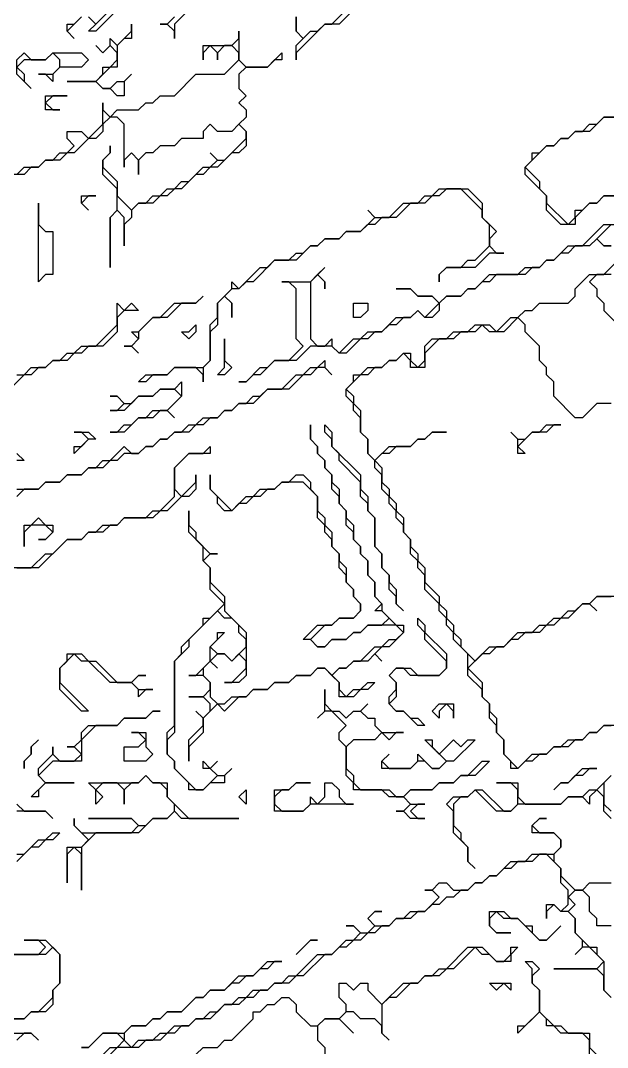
# Model space of a CAD drawing. Header units: metres. Extents: x 0 to 96.9, y 0 to 54.3.
# Drawn here: x 45.55 to 53.75, y 19.9 to 34.25 of the extents above; entities that cross this region are included whole.
import ezdxf

# ---------------------------------------------------------------- set-up
doc = ezdxf.new("R2010")
doc.units = ezdxf.units.M

msp = doc.modelspace()

# ---------------------------------------------------------------- linework, layer by layer
for points in [[(46.4, 34.3), (46.2, 34.1), (46.3, 34), (46.2, 34.1), (46.2, 34.2), (46.3, 34.2), (46.4, 34.3)], [(46.9, 34.4), (46.6, 34.1), (46.5, 34.1), (46.6, 34.2), (46.5, 34.3)], [(46.5, 34.3), (46.6, 34.2), (46.8, 34.4)], [(47.9, 34.4), (47.7, 34.2), (47.7, 34), (47.7, 34.1), (47.6, 34.2), (47.5, 34.2), (47.6, 34.2), (47.7, 34.3)], [(49.4, 34.3), (49.4, 34.1), (49.5, 34), (49.6, 34.1), (49.7, 34.1), (49.8, 34.2), (49.9, 34.2), (50.1, 34.4)], [(50.2, 34.4), (50, 34.2), (49.8, 34.2), (49.4, 33.8), (49.4, 33.7), (49.4, 33.9), (49.5, 34), (49.4, 34.1), (49.4, 34.3)], [(45.5, 32.1), (45.6, 32.2), (45.8, 32.2), (45.9, 32.3), (46, 32.3), (46.1, 32.4), (46.2, 32.4), (46.3, 32.5), (46.2, 32.6), (46.2, 32.7), (46.4, 32.7), (46.5, 32.6), (46.7, 32.8), (46.7, 33.1), (46.7, 33), (46.8, 32.9), (46.9, 33), (47.2, 33), (47.3, 33.1), (47.4, 33.1), (47.5, 33.2), (47.7, 33.2), (48, 33.5), (48.4, 33.5), (48.6, 33.7), (48.6, 33.8), (48.5, 33.9), (48.4, 33.9), (48.3, 33.8), (48.3, 33.7), (48.3, 33.8), (48.2, 33.9), (48.1, 33.8), (48.1, 33.7), (48.1, 33.9), (48.5, 33.9), (48.6, 34), (48.6, 34.1), (48.6, 33.7), (48.7, 33.6), (49, 33.6), (49.2, 33.8), (49.2, 33.7), (49.1, 33.7), (49, 33.6), (48.7, 33.6), (48.6, 33.5), (48.6, 33.3), (48.7, 33.2), (48.6, 33.1), (48.7, 33), (48.7, 32.9), (48.6, 32.8), (48.7, 32.7), (48.7, 32.5), (48.6, 32.4), (48.5, 32.4), (48.3, 32.2), (48.2, 32.2), (48.1, 32.1), (48, 32.1), (47.8, 31.9), (47.7, 31.9), (47.6, 31.8), (47.5, 31.8), (47.4, 31.7), (47.2, 31.7), (47.1, 31.6), (47.1, 31.5), (47, 31.4), (47, 31.1), (47, 31.5), (46.9, 31.6), (46.8, 31.5), (46.8, 30.8), (46.8, 31.5), (46.9, 31.6), (46.9, 31.9), (46.7, 32.1), (46.7, 32.3), (46.8, 32.4), (46.8, 32.5), (46.8, 32.4), (46.7, 32.3), (46.7, 32.2), (46.9, 32), (46.9, 31.8), (47.1, 31.6), (47.2, 31.7), (47.3, 31.7), (47.4, 31.8), (47.5, 31.8), (47.6, 31.9), (47.7, 31.9), (47.8, 32), (47.9, 32), (48.1, 32.2), (48.2, 32.2), (48.3, 32.3), (48.2, 32.4), (48.3, 32.3), (48.4, 32.3), (48.7, 32.6), (48.7, 32.7), (48.6, 32.8), (48.5, 32.7), (48.3, 32.7), (48.2, 32.8), (48.1, 32.7), (48.1, 32.6), (47.8, 32.6), (47.7, 32.5), (47.5, 32.5), (47.4, 32.4), (47.3, 32.4), (47.2, 32.3), (47.2, 32.1), (47.2, 32.3), (47.1, 32.4), (47, 32.3), (47, 32.2), (47, 32.8), (46.9, 32.9), (46.8, 32.9), (46.7, 32.8), (46.7, 32.7), (46.6, 32.6), (46.5, 32.6), (46.3, 32.4), (46.2, 32.4), (46.1, 32.3), (45.9, 32.3), (45.8, 32.2), (45.7, 32.2), (45.6, 32.1), (45.4, 32.1)], [(54, 32.9), (53.7, 32.9), (53.5, 32.7), (53.3, 32.7), (53.2, 32.6), (53.1, 32.6), (53, 32.5), (52.9, 32.5), (52.6, 32.2), (52.8, 32), (52.8, 31.9), (52.9, 31.8), (52.9, 31.7), (53.2, 31.4), (53.3, 31.5), (53.3, 31.6), (53.4, 31.6), (53.5, 31.7), (53.6, 31.7), (53.7, 31.8), (53.9, 31.8)], [(53.9, 31.8), (53.7, 31.8), (53.6, 31.7), (53.5, 31.7), (53.3, 31.5), (53.3, 31.4), (53.1, 31.4), (52.9, 31.6), (52.9, 31.8), (52.6, 32.1), (52.6, 32.2), (52.7, 32.3), (52.7, 32.4), (52.8, 32.4), (52.9, 32.5), (53, 32.5), (53.1, 32.6), (53.2, 32.6), (53.3, 32.7), (53.4, 32.7), (53.5, 32.8), (53.6, 32.8), (53.7, 32.9), (53.9, 32.9)], [(53.8, 31.4), (53.6, 31.2), (53.7, 31.1), (53.8, 31.1), (53.7, 31.1), (53.6, 31.2), (53.5, 31.1), (53.3, 31.1), (53.2, 31), (53.1, 31), (53, 30.9), (52.9, 30.9), (52.8, 30.8), (52.7, 30.8), (52.6, 30.7), (52.2, 30.7), (52.1, 30.6), (52, 30.6), (51.9, 30.5), (51.8, 30.5), (51.7, 30.4), (51.5, 30.4), (51.4, 30.3), (51.4, 30.2), (51.3, 30.1), (51.2, 30.1), (51.1, 30.2), (51, 30.1), (50.9, 30.1), (50.8, 30), (50.7, 30), (50.6, 29.9), (50.5, 29.9), (50.4, 29.8), (50.3, 29.8), (50.1, 29.6), (50, 29.6), (49.9, 29.7), (49.6, 29.7), (49.4, 29.5), (49.1, 29.5), (48.9, 29.3), (48.8, 29.3), (48.7, 29.2), (48.6, 29.2), (48.7, 29.2), (48.9, 29.4), (49, 29.4), (49.1, 29.5), (49.3, 29.5), (49.5, 29.7), (49.4, 29.8), (49.4, 30.5), (49.3, 30.6), (49.2, 30.6), (49.6, 30.6), (49.8, 30.8), (49.7, 30.7), (49.8, 30.6), (49.8, 30.5), (49.8, 30.6), (49.7, 30.7), (49.6, 30.6), (49.6, 29.8), (49.7, 29.7), (49.8, 29.7), (49.9, 29.8), (49.9, 29.7), (50, 29.6), (50.2, 29.8), (50.3, 29.8), (50.4, 29.9), (50.6, 29.9), (50.8, 30.1), (51, 30.1), (51.1, 30.2), (51.2, 30.1), (51.4, 30.3), (51.3, 30.4), (51.1, 30.4), (51, 30.5), (50.8, 30.5), (51, 30.5), (51.1, 30.4), (51.3, 30.4), (51.4, 30.3), (51.5, 30.4), (51.7, 30.4), (51.8, 30.5), (51.9, 30.5), (52.1, 30.7), (52.5, 30.7), (52.6, 30.8), (52.8, 30.8), (52.9, 30.9), (53, 30.9), (53.2, 31.1), (53.4, 31.1), (53.7, 31.4), (53.9, 31.4)], [(53.9, 24.4), (53.7, 24.4), (53.6, 24.3), (53.5, 24.3), (53.4, 24.2), (53.3, 24.2), (53.2, 24.1), (53, 24.1), (52.9, 24), (52.8, 24), (52.7, 23.9), (52.6, 23.9), (52.5, 23.8), (52.4, 23.8), (52.4, 23.9), (52.3, 24), (52.3, 24.2), (52.2, 24.3), (52.2, 24.4), (52.1, 24.5), (52.1, 24.7), (52, 24.8), (52, 24.9), (51.8, 25.1), (51.8, 25.4), (51.6, 25.6), (51.6, 25.7), (51.5, 25.8), (51.5, 25.9), (51.4, 26), (51.4, 26.1), (51.2, 26.3), (51.2, 26.5), (51.1, 26.6), (51.1, 26.7), (51, 26.8), (51, 27), (50.9, 27.1), (50.9, 27.2), (50.8, 27.3), (50.8, 27.4), (50.7, 27.5), (50.7, 27.6), (50.6, 27.7), (50.6, 27.9), (50.5, 28), (50.5, 28.1), (50.4, 28.2), (50.4, 28.4), (50.3, 28.5), (50.3, 28.7), (50.2, 28.8), (50.2, 28.9), (50.1, 29), (50.1, 29.1), (50.2, 29.2), (50.2, 29.3), (50.3, 29.3), (50.4, 29.4), (50.6, 29.4), (50.7, 29.5), (50.8, 29.5), (50.9, 29.6), (51, 29.6), (51, 29.5), (51.1, 29.4), (51.2, 29.5), (51.2, 29.7), (51.3, 29.8), (51.5, 29.8), (51.6, 29.9), (51.8, 29.9), (51.9, 30), (52.1, 30), (52.2, 29.9), (52.4, 30.1), (52.5, 30.1), (52.6, 30.2), (52.7, 30.2), (52.8, 30.3), (53.2, 30.3), (53.3, 30.4), (53.3, 30.5), (53.5, 30.7), (53.7, 30.7), (53.9, 30.9)], [(53.8, 30.7), (53.6, 30.7), (53.5, 30.6), (53.6, 30.5), (53.6, 30.4), (53.7, 30.3), (53.7, 30.2), (53.9, 30)], [(45.5, 29.3), (45.6, 29.3), (45.7, 29.4), (45.9, 29.4), (46, 29.5), (46.1, 29.5), (46.2, 29.6), (46.3, 29.6), (46.4, 29.7), (46.6, 29.7), (46.9, 30), (46.9, 30.3), (47, 30.2), (47.1, 30.3), (47.2, 30.2), (47, 30.2), (46.9, 30.1), (46.9, 29.9), (46.7, 29.7), (46.5, 29.7), (46.4, 29.6), (46.3, 29.6), (46.2, 29.5), (46, 29.5), (45.9, 29.4), (45.8, 29.4), (45.7, 29.3), (45.6, 29.3), (45.4, 29.1)], [(53.8, 28.9), (53.6, 28.9), (53.4, 28.7), (53.3, 28.7), (53, 29), (53, 29.2), (52.9, 29.3), (52.9, 29.4), (52.8, 29.5), (52.8, 29.7), (52.6, 29.9), (52.6, 30), (52.5, 30.1), (52.3, 29.9), (52.1, 29.9), (52, 30), (51.9, 29.9), (51.7, 29.9), (51.6, 29.8), (51.4, 29.8), (51.2, 29.6), (51.2, 29.4), (51, 29.4), (51, 29.5), (50.9, 29.6), (50.8, 29.5), (50.7, 29.5), (50.6, 29.4), (50.5, 29.4), (50.4, 29.3), (50.3, 29.3), (50.1, 29.1), (50.2, 29), (50.2, 28.9), (50.3, 28.8), (50.3, 28.5), (50.4, 28.4), (50.4, 28.2), (50.5, 28.1), (50.7, 28.3), (51, 28.3), (51.1, 28.4), (51.2, 28.4), (51.3, 28.5), (51.5, 28.5), (51.3, 28.5), (51.2, 28.4), (51.1, 28.4), (51, 28.3), (50.8, 28.3), (50.7, 28.2), (50.6, 28.2), (50.5, 28.1), (50.6, 28), (50.6, 27.8), (50.7, 27.7), (50.7, 27.6), (50.8, 27.5), (50.8, 27.4), (50.9, 27.3), (50.9, 27.1), (51, 27), (51, 26.9), (51.1, 26.8), (51.1, 26.7), (51.2, 26.6), (51.2, 26.4), (51.4, 26.2), (51.4, 26.1), (51.5, 26), (51.5, 25.9), (51.6, 25.8), (51.6, 25.7), (51.7, 25.6), (51.7, 25.5), (51.9, 25.3), (52.1, 25.5), (52.3, 25.5), (52.5, 25.7), (52.7, 25.7), (52.8, 25.8), (52.9, 25.8), (53, 25.9), (53.1, 25.9), (53.2, 26), (53.3, 26), (53.4, 26.1), (53.5, 26.1), (53.6, 26.2), (53.8, 26.2)], [(45.5, 27.7), (45.8, 27.7), (45.9, 27.8), (46.1, 27.8), (46.2, 27.9), (46.4, 27.9), (46.5, 28), (46.6, 28), (46.7, 28.1), (46.8, 28.1), (47, 28.3), (47.1, 28.2), (47.2, 28.2), (47.3, 28.3), (47.4, 28.3), (47.5, 28.4), (47.6, 28.4), (47.7, 28.5), (47.8, 28.5), (47.9, 28.6), (48, 28.6), (48.1, 28.7), (48.3, 28.7), (48.4, 28.8), (48.5, 28.8), (48.6, 28.9), (48.7, 28.9), (48.8, 29), (48.9, 29), (49, 29.1), (49.2, 29.1), (49.4, 29.3), (49.5, 29.3), (49.6, 29.4), (49.7, 29.4), (49.8, 29.5), (49.8, 29.4), (49.9, 29.3), (49.8, 29.4), (49.7, 29.4), (49.6, 29.3), (49.5, 29.3), (49.3, 29.1), (49, 29.1), (48.8, 28.9), (48.6, 28.9), (48.5, 28.8), (48.4, 28.8), (48.3, 28.7), (48.2, 28.7), (48.1, 28.6), (48, 28.6), (47.9, 28.5), (47.7, 28.5), (47.6, 28.4), (47.5, 28.4), (47.4, 28.3), (47.3, 28.3), (47.2, 28.2), (47, 28.2), (46.9, 28.1), (46.8, 28.1), (46.7, 28), (46.5, 28), (46.4, 27.9), (46.2, 27.9), (46.1, 27.8), (45.9, 27.8), (45.8, 27.7), (45.6, 27.7), (45.5, 27.6)], [(45.5, 26.6), (45.7, 26.6), (45.9, 26.8), (46, 26.8), (46.2, 27), (46.4, 27), (46.5, 27.1), (46.6, 27.1), (46.7, 27.2), (46.9, 27.2), (47, 27.3), (47.3, 27.3), (47.4, 27.4), (47.5, 27.4), (47.7, 27.6), (47.7, 28), (47.9, 28.2), (48.1, 28.2), (48.2, 28.3), (48.2, 28.2), (47.9, 28.2), (47.7, 28), (47.7, 27.7), (47.8, 27.6), (48, 27.8), (48, 27.9), (48, 27.7), (47.9, 27.6), (47.8, 27.6), (47.6, 27.4), (47.5, 27.4), (47.4, 27.3), (47, 27.3), (46.9, 27.2), (46.8, 27.2), (46.7, 27.1), (46.5, 27.1), (46.4, 27), (46.2, 27), (45.8, 26.6), (45.2, 26.6)], [(45.5, 28.2), (45.6, 28.1), (45.5, 28.1)], [(53.9, 26.2), (53.6, 26.2), (53.5, 26.1), (53.6, 26), (53.5, 26.1), (53.4, 26.1), (53.2, 25.9), (53.1, 25.9), (53, 25.8), (52.9, 25.8), (52.8, 25.7), (52.6, 25.7), (52.5, 25.6), (52.4, 25.6), (52.3, 25.5), (52.2, 25.5), (52.1, 25.4), (52, 25.4), (51.8, 25.2), (52, 25), (52, 24.8), (52.1, 24.7), (52.1, 24.6), (52.2, 24.5), (52.2, 24.3), (52.3, 24.2), (52.3, 24), (52.5, 23.8), (52.7, 24), (52.9, 24), (53, 24.1), (53.1, 24.1), (53.2, 24.2), (53.4, 24.2), (53.5, 24.3), (53.6, 24.3), (53.7, 24.4), (53.8, 24.4)], [(53.8, 23.1), (53.7, 23.2), (53.7, 23.4), (53.6, 23.5), (53.5, 23.4), (53.5, 23.3), (53.4, 23.4), (53.2, 23.4), (53.1, 23.3), (52.5, 23.3), (52.4, 23.2), (52.2, 23.2), (51.9, 23.5), (51.8, 23.4), (51.7, 23.4), (51.6, 23.3), (51.6, 23), (51.7, 22.9), (51.7, 22.8), (51.8, 22.7), (51.8, 22.5), (51.9, 22.4), (51.8, 22.5), (51.8, 22.7), (51.6, 22.9), (51.6, 23.2), (51.5, 23.3), (51.6, 23.4), (51.8, 23.4), (51.9, 23.5), (52, 23.5), (52.3, 23.2), (52.4, 23.2), (52.5, 23.3), (52.5, 23.5), (52.4, 23.6), (52.2, 23.6), (52.5, 23.6), (52.5, 23.4), (52.6, 23.3), (53.1, 23.3), (53.2, 23.4), (53.4, 23.4), (53.5, 23.5), (53.6, 23.5), (53.8, 23.7)], [(53.8, 23.7), (53.7, 23.6), (53.7, 23.3), (53.8, 23.2)], [(45.5, 23.3), (45.6, 23.2), (45.9, 23.2), (46, 23.1), (45.9, 23.2), (45.5, 23.2)], [(46.6, 19.7), (46.8, 19.9), (46.9, 19.9), (47, 20), (46.9, 20.1), (46.7, 20.1), (46.5, 19.9), (46.4, 19.9), (46.5, 19.9), (46.7, 20.1), (47, 20.1), (47.1, 20.2), (47.3, 20.2), (47.4, 20.3), (47.5, 20.3), (47.6, 20.4), (47.8, 20.4), (48, 20.6), (48.1, 20.6), (48.2, 20.7), (48.4, 20.7), (48.6, 20.9), (48.8, 20.9), (49, 21.1), (49.2, 21.1), (49.1, 21.1), (49, 21), (48.9, 21), (48.8, 20.9), (48.7, 20.9), (48.6, 20.8), (48.5, 20.8), (48.4, 20.7), (48.2, 20.7), (48.1, 20.6), (48, 20.6), (47.8, 20.4), (47.6, 20.4), (47.5, 20.3), (47.4, 20.3), (47.3, 20.2), (47.1, 20.2), (47, 20.1), (47, 20), (47.1, 19.9), (47.2, 20), (47.4, 20), (47.5, 20.1), (47.6, 20.1), (47.7, 20.2), (47.9, 20.2), (48, 20.3), (48.1, 20.3), (48.2, 20.4), (48.3, 20.4), (48.4, 20.5), (48.5, 20.5), (48.6, 20.6), (48.7, 20.6), (48.8, 20.7), (49, 20.7), (49.1, 20.8), (49.2, 20.8), (49.3, 20.9), (49.4, 20.9), (49.7, 21.2), (49.9, 21.2), (50.1, 21.4), (50.2, 21.4), (50.3, 21.5), (50.2, 21.6), (50.1, 21.6), (50.2, 21.6), (50.3, 21.5), (50.4, 21.5), (50.5, 21.6), (50.4, 21.7), (50.5, 21.8), (50.6, 21.8), (50.5, 21.8), (50.4, 21.7), (50.5, 21.6), (50.7, 21.6), (50.8, 21.7), (50.9, 21.7), (51, 21.8), (51.2, 21.8), (51.4, 22), (51.3, 22.1), (51.2, 22.1), (51.3, 22.1), (51.4, 22.2), (51.5, 22.2), (51.6, 22.1), (51.8, 22.1), (51.9, 22.2), (52, 22.2), (52.1, 22.3), (52.2, 22.3), (52.4, 22.5), (52.6, 22.5), (52.7, 22.6), (53, 22.6), (53.1, 22.7), (53.1, 22.8), (53, 22.9), (52.7, 22.9), (52.7, 23), (52.8, 23.1), (52.9, 23.1), (52.8, 23.1), (52.7, 23), (52.8, 22.9), (53, 22.9), (53.1, 22.8), (53.1, 22.7), (53, 22.6), (53, 22.5), (53.1, 22.4), (53.1, 22.3), (53.3, 22.1), (53.4, 22.1), (53.5, 22.2), (53.8, 22.2)], [(45.5, 22.6), (45.6, 22.6), (45.8, 22.8), (45.9, 22.8), (46, 22.9), (46.1, 22.9), (46, 22.8), (45.9, 22.8), (45.8, 22.7), (45.7, 22.7), (45.5, 22.5)], [(53.8, 20.6), (53.7, 20.7), (53.7, 20.9), (53.6, 21), (53, 21), (53.6, 21), (53.7, 21.1), (53.5, 21.3), (53.4, 21.3), (53.3, 21.2), (53.4, 21.3), (53.4, 21.4), (53.3, 21.5), (53.3, 21.7), (53.2, 21.8), (53.1, 21.8), (53, 21.9), (52.9, 21.8), (52.9, 21.7), (52.9, 21.9), (53, 21.9), (53.1, 21.8), (53.2, 21.9), (53.2, 22.1), (53.1, 22.2), (53.1, 22.4), (52.9, 22.6), (52.8, 22.6), (52.7, 22.5), (52.5, 22.5), (52.4, 22.4), (52.3, 22.4), (52.2, 22.3), (52.1, 22.3), (52, 22.2), (51.9, 22.2), (51.8, 22.1), (51.7, 22.1), (51.6, 22), (51.5, 22), (51.4, 21.9), (51.3, 21.9), (51.2, 21.8), (51.1, 21.8), (51, 21.7), (50.8, 21.7), (50.7, 21.6), (50.6, 21.6), (50.5, 21.5), (50.4, 21.5), (50.3, 21.4), (50.2, 21.4), (50.1, 21.3), (50, 21.3), (49.9, 21.2), (49.8, 21.2), (49.5, 20.9), (49.4, 20.9), (49.3, 20.8), (49.1, 20.8), (49, 20.7), (48.9, 20.7), (48.8, 20.6), (48.7, 20.6), (48.6, 20.5), (48.4, 20.5), (48.2, 20.3), (48, 20.3), (47.9, 20.2), (47.8, 20.2), (47.7, 20.1), (47.6, 20.1), (47.5, 20), (47.3, 20), (47.2, 19.9), (46.9, 19.9), (46.8, 19.8)], [(53.8, 21.6), (53.6, 21.6), (53.6, 21.7), (53.5, 21.8), (53.5, 22), (53.4, 22.1), (53.3, 22.1), (53.2, 22), (53.3, 21.9), (53.2, 21.8), (53.3, 21.7), (53.3, 21.5), (53.5, 21.3), (53.6, 21.3), (53.6, 21.2), (53.7, 21.1), (53.7, 20.7), (53.8, 20.6)], [(44.4, 21.2), (45.8, 21.2), (45.9, 21.3), (45.8, 21.4), (45.6, 21.4), (45.9, 21.4), (46.1, 21.2), (46.1, 20.8), (46, 20.7), (46, 20.5), (45.9, 20.4), (45.7, 20.4), (45.6, 20.3), (44.4, 20.3)], [(44.6, 20.3), (45.6, 20.3), (45.7, 20.4), (45.8, 20.4), (46, 20.6), (46, 20.7), (46.1, 20.8), (46.1, 21.2), (46, 21.3), (45.9, 21.2), (44.4, 21.2)], [(48, 19.8), (48.1, 19.9), (48.3, 19.9), (48.4, 20), (48.5, 20), (48.8, 20.3), (48.8, 20.4), (48.9, 20.4), (49, 20.5), (49.1, 20.5), (49.2, 20.6), (49.3, 20.6), (49.4, 20.5), (49.4, 20.4), (49.6, 20.2), (49.7, 20.2), (49.8, 20.3), (50, 20.3), (50.1, 20.4), (50.1, 20.5), (50, 20.6), (50, 20.8), (50.1, 20.8), (50.2, 20.7), (50.3, 20.8), (50.4, 20.8), (50.4, 20.7), (50.6, 20.5), (50.9, 20.8), (51.1, 20.8), (51.2, 20.9), (51.3, 20.9), (51.4, 21), (51.5, 21), (51.8, 21.3), (52, 21.3), (52.2, 21.1), (52.3, 21.1), (52.4, 21.2), (52.4, 21.3), (52.5, 21.3), (52.4, 21.2), (52.4, 21.1), (52.2, 21.1), (52.1, 21.2), (52, 21.2), (51.9, 21.3), (51.6, 21), (51.5, 21), (51.4, 20.9), (51.2, 20.9), (51.1, 20.8), (51, 20.8), (50.8, 20.6), (50.7, 20.6), (50.6, 20.5), (50.6, 20.1), (50.7, 20), (50.6, 20.1), (50.6, 20.2), (50.5, 20.3), (50.3, 20.3), (50.2, 20.4), (50.1, 20.4), (50, 20.3), (50.2, 20.1), (50, 20.3), (49.8, 20.3), (49.7, 20.2), (49.7, 20), (49.8, 19.9), (49.8, 19.7)], [(53.5, 19.8), (53.5, 20), (53.4, 20.1), (53.1, 20.1), (53, 20.2), (52.9, 20.2), (52.9, 20.3), (52.8, 20.4), (52.5, 20.1), (52.5, 20.2), (52.6, 20.2), (52.8, 20.4), (52.8, 20.7), (52.7, 20.8), (52.7, 21), (52.6, 21.1), (52.7, 21.1), (52.8, 21), (52.7, 20.9), (52.7, 20.8), (52.8, 20.7), (52.8, 20.4), (53, 20.2), (53.1, 20.2), (53.2, 20.1), (53.5, 20.1), (53.5, 19.9), (53.7, 19.7)], [(44.4, 20.1), (45.7, 20.1), (45.8, 20), (45.7, 20.1), (45.6, 20.1), (45.5, 20)]]:
    msp.add_lwpolyline(points)
for points in [[(46.9, 33.2), (46.8, 33.3), (46.7, 33.3), (46.6, 33.4), (46.2, 33.4), (46.6, 33.4), (46.7, 33.5), (46.7, 33.6), (46.8, 33.6), (46.9, 33.7), (46.9, 33.8), (46.8, 33.9), (46.7, 33.8), (46.6, 33.9), (46.7, 33.8), (46.8, 33.9), (46.8, 34), (46.9, 33.9), (47.1, 34.1), (47.1, 34.2), (47.1, 34), (47, 34), (46.9, 33.9), (46.9, 33.6), (46.8, 33.6), (46.6, 33.4), (46.7, 33.3), (46.8, 33.3), (46.9, 33.4), (47, 33.4), (47.1, 33.5), (47, 33.4), (47, 33.2)], [(45.7, 33.3), (45.5, 33.5), (45.5, 33.7), (45.6, 33.8), (45.7, 33.7), (45.9, 33.7), (46, 33.8), (46.4, 33.8), (46.5, 33.7), (46.4, 33.6), (46.1, 33.6), (46, 33.5), (46, 33.4), (45.9, 33.5), (45.8, 33.5), (46, 33.5), (46.1, 33.6), (46.1, 33.7), (46, 33.8), (45.9, 33.7), (45.6, 33.7), (45.5, 33.6), (45.6, 33.5), (45.6, 33.4)], [(45.9, 33), (45.9, 33.2), (46.2, 33.2), (46, 33.2), (45.9, 33.1), (46, 33), (46.1, 33)], [(47.2, 29.2), (47.3, 29.3), (47.6, 29.3), (47.7, 29.4), (48.1, 29.4), (48.2, 29.5), (48.2, 30), (48.3, 30.1), (48.3, 30.3), (48.5, 30.5), (48.5, 30.6), (48.6, 30.5), (48.9, 30.8), (49, 30.8), (49.1, 30.9), (49.3, 30.9), (49.4, 31), (49.5, 31), (49.6, 31.1), (49.7, 31.1), (49.8, 31.2), (50, 31.2), (50.1, 31.3), (50.3, 31.3), (50.5, 31.5), (50.4, 31.6), (50.5, 31.5), (50.7, 31.5), (50.9, 31.7), (51.1, 31.7), (51.2, 31.8), (51.3, 31.8), (51.4, 31.9), (51.8, 31.9), (52, 31.7), (52, 31.5), (52.2, 31.3), (52.1, 31.2), (52.1, 31.1), (52.2, 31), (52.3, 31), (52.1, 31), (51.9, 30.8), (51.5, 30.8), (51.4, 30.7), (51.4, 30.6), (51.4, 30.7), (51.5, 30.8), (51.7, 30.8), (51.8, 30.9), (51.9, 30.9), (52.1, 31.1), (52.1, 31.4), (52, 31.5), (52, 31.6), (51.7, 31.9), (51.5, 31.9), (51.4, 31.8), (51.3, 31.8), (51.2, 31.7), (51, 31.7), (50.8, 31.5), (50.6, 31.5), (50.5, 31.4), (50.4, 31.4), (50.3, 31.3), (50.1, 31.3), (50, 31.2), (49.8, 31.2), (49.7, 31.1), (49.6, 31.1), (49.4, 30.9), (49.1, 30.9), (48.8, 30.6), (48.7, 30.6), (48.6, 30.5), (48.5, 30.5), (48.4, 30.4), (48.5, 30.3), (48.5, 30.1), (48.5, 30.3), (48.4, 30.4), (48.3, 30.3), (48.3, 30), (48.2, 29.9), (48.2, 29.5), (48.1, 29.4), (48.1, 29.2), (48.1, 29.3), (48, 29.4), (47.7, 29.4), (47.6, 29.3), (47.4, 29.3), (47.3, 29.2)], [(46.5, 31.6), (46.4, 31.7), (46.4, 31.8), (46.6, 31.8), (46.5, 31.8), (46.4, 31.7)], [(45.8, 30.6), (45.8, 31.7), (45.8, 31.4), (45.9, 31.3), (46, 31.3), (46, 30.7), (45.9, 30.7)], [(47.2, 29.6), (47.1, 29.7), (47, 29.7), (47.1, 29.7), (47.2, 29.8), (47.1, 29.9), (47.2, 29.9), (47.4, 30.1), (47.5, 30.1), (47.7, 30.3), (48, 30.3), (48.1, 30.4), (48, 30.3), (47.8, 30.3), (47.6, 30.1), (47.4, 30.1), (47.2, 29.9), (47.2, 29.8), (47.1, 29.7)], [(50.2, 30.1), (50.2, 30.3), (50.4, 30.3), (50.4, 30.2), (50.3, 30.1)], [(47.9, 29.8), (47.8, 29.9), (47.9, 29.9), (48, 30), (48, 29.9)], [(48.3, 29.3), (48.4, 29.4), (48.4, 29.8), (48.4, 29.5), (48.5, 29.4), (48.4, 29.3)], [(46.8, 28.5), (46.9, 28.5), (47, 28.6), (47.1, 28.6), (47.2, 28.7), (47.3, 28.7), (47.4, 28.8), (47.6, 28.8), (47.8, 29), (47.7, 29.1), (47.5, 29.1), (47.4, 29), (47.2, 29), (47, 28.8), (46.8, 28.8), (46.9, 28.8), (47, 28.9), (46.9, 29), (46.8, 29), (46.9, 29), (47, 28.9), (47.1, 28.9), (47.2, 29), (47.4, 29), (47.5, 29.1), (47.7, 29.1), (47.8, 29.2), (47.8, 29), (47.6, 28.8), (47.7, 28.7), (47.6, 28.8), (47.5, 28.8), (47.4, 28.7), (47.2, 28.7), (47, 28.5)], [(47.9, 23.5), (47.9, 23.6), (47.7, 23.8), (47.7, 23.9), (47.6, 24), (47.6, 24.3), (47.7, 24.4), (47.7, 25.3), (47.8, 25.4), (47.8, 25.5), (48.1, 25.8), (48.1, 25.9), (48.2, 25.9), (48.4, 26.1), (48.2, 26.3), (48.2, 26.6), (48.1, 26.7), (48.1, 26.9), (47.9, 27.1), (47.9, 27.4), (47.9, 27.2), (48, 27.1), (48, 27), (48.2, 26.8), (48.3, 26.8), (48.2, 26.8), (48.1, 26.7), (48.2, 26.6), (48.2, 26.4), (48.4, 26.2), (48.4, 26), (48.7, 25.7), (48.7, 25.1), (48.6, 25), (48.4, 25), (48.5, 25), (48.7, 25.2), (48.7, 25.3), (48.6, 25.4), (48.5, 25.3), (48.4, 25.4), (48.3, 25.4), (48.2, 25.3), (48.3, 25.2), (48.2, 25.3), (48.1, 25.2), (48.1, 25.1), (48.2, 25), (48.2, 24.8), (48.3, 24.7), (48.4, 24.7), (48.5, 24.8), (48.7, 24.8), (48.8, 24.9), (49, 24.9), (49.1, 25), (49.3, 25), (49.4, 25.1), (49.6, 25.1), (49.7, 25.2), (49.8, 25.2), (49.9, 25.1), (50, 25.2), (50.1, 25.2), (50.2, 25.3), (50.3, 25.3), (50.5, 25.5), (50.6, 25.5), (50.7, 25.6), (50.8, 25.6), (50.9, 25.7), (50.8, 25.8), (50.4, 25.8), (50.3, 25.7), (50.2, 25.7), (50.1, 25.6), (49.9, 25.6), (49.8, 25.5), (49.7, 25.5), (49.6, 25.6), (49.5, 25.6), (49.7, 25.8), (49.9, 25.8), (50, 25.9), (50.2, 25.9), (50.3, 26), (50.3, 26.1), (50.2, 26.2), (50.2, 26.3), (50.1, 26.4), (50.1, 26.5), (50, 26.6), (50, 26.8), (49.9, 26.9), (49.9, 27), (49.8, 27.1), (49.8, 27.2), (49.7, 27.3), (49.7, 27.6), (49.5, 27.8), (49.2, 27.8), (49.1, 27.7), (49, 27.7), (48.9, 27.6), (48.8, 27.6), (48.7, 27.5), (48.6, 27.5), (48.5, 27.4), (48.4, 27.4), (48.3, 27.5), (48.3, 27.6), (48.2, 27.7), (48.2, 27.9), (48.2, 27.7), (48.5, 27.4), (48.7, 27.6), (48.8, 27.6), (48.9, 27.7), (49.1, 27.7), (49.2, 27.8), (49.3, 27.8), (49.4, 27.9), (49.5, 27.9), (49.6, 27.8), (49.6, 27.7), (49.7, 27.6), (49.7, 27.4), (49.8, 27.3), (49.8, 27.2), (49.9, 27.1), (49.9, 26.9), (50, 26.8), (50, 26.7), (50.1, 26.6), (50.1, 26.4), (50.2, 26.3), (50.2, 26.2), (50.3, 26.1), (50.3, 26), (50.2, 25.9), (50, 25.9), (49.9, 25.8), (49.8, 25.8), (49.6, 25.6), (49.7, 25.5), (49.8, 25.5), (49.9, 25.6), (50.1, 25.6), (50.2, 25.7), (50.3, 25.7), (50.4, 25.8), (50.6, 25.8), (50.7, 25.9), (50.6, 26), (50.5, 26), (50.6, 26.1), (50.5, 26.2), (50.5, 26.4), (50.4, 26.5), (50.4, 26.7), (50.3, 26.8), (50.3, 26.9), (50.2, 27), (50.2, 27.1), (50.1, 27.2), (50.1, 27.4), (50, 27.5), (50, 27.6), (49.9, 27.7), (49.9, 27.9), (49.8, 28), (49.8, 28.1), (49.7, 28.2), (49.7, 28.3), (49.6, 28.4), (49.6, 28.6), (49.6, 28.4), (49.7, 28.3), (49.7, 28.2), (49.8, 28.1), (49.8, 28), (49.9, 27.9), (49.9, 27.8), (50, 27.7), (50, 27.5), (50.1, 27.4), (50.1, 27.3), (50.2, 27.2), (50.2, 27), (50.3, 26.9), (50.3, 26.8), (50.4, 26.7), (50.4, 26.5), (50.5, 26.4), (50.5, 26.2), (50.6, 26.1), (50.6, 26), (50.8, 25.8), (50.9, 25.8), (50.9, 25.7), (50.7, 25.5), (50.6, 25.5), (50.5, 25.4), (50.6, 25.3), (50.5, 25.4), (50.4, 25.3), (50.2, 25.3), (50.1, 25.2), (50, 25.2), (49.9, 25.1), (50, 25), (50, 24.9), (50.1, 24.8), (50.2, 24.9), (50.3, 24.9), (50.4, 25), (50.5, 25), (50.4, 24.9), (50.3, 24.9), (50.2, 24.8), (50, 24.8), (50, 25), (49.8, 25.2), (49.7, 25.2), (49.6, 25.1), (49.4, 25.1), (49.3, 25), (49.1, 25), (49, 24.9), (48.8, 24.9), (48.7, 24.8), (48.6, 24.8), (48.4, 24.6), (48.3, 24.7), (48.1, 24.5), (48.1, 24.3), (47.9, 24.1), (47.9, 23.9), (47.9, 24.2), (48.1, 24.4), (48.1, 24.5), (48, 24.6), (48.1, 24.5), (48.2, 24.6), (48.2, 24.7), (48.1, 24.8), (47.9, 24.8), (48.1, 24.8), (48.2, 24.9), (48.2, 25), (48.1, 25.1), (47.9, 25.1), (48, 25.1), (48.2, 25.3), (48.2, 25.5), (48.3, 25.6), (48.3, 25.7), (48.4, 25.7), (48.2, 25.5), (48.3, 25.4), (48.4, 25.4), (48.5, 25.3), (48.7, 25.5), (48.7, 25.6), (48.6, 25.7), (48.6, 25.8), (48.5, 25.9), (48.4, 25.9), (48.3, 26), (47.9, 25.6), (47.9, 25.5), (47.7, 25.3), (47.7, 24.3), (47.6, 24.2), (47.6, 24), (47.7, 23.9), (47.7, 23.8), (48, 23.5), (48.1, 23.5), (48.3, 23.7), (48.2, 23.8), (48.1, 23.8), (48.1, 23.9), (48.2, 23.8), (48.3, 23.9), (48.2, 23.8), (48.3, 23.7), (48.4, 23.7), (48.5, 23.8), (48.4, 23.7), (48.4, 23.6), (48.2, 23.6), (48.1, 23.5)], [(50.9, 26), (50.8, 26.1), (50.8, 26.2), (50.7, 26.3), (50.7, 26.5), (50.6, 26.6), (50.6, 26.8), (50.5, 26.9), (50.5, 27.3), (50.4, 27.4), (50.4, 27.5), (50.3, 27.6), (50.3, 27.8), (50, 28.1), (50, 28.2), (49.9, 28.3), (49.9, 28.4), (49.8, 28.5), (49.8, 28.6), (49.9, 28.5), (49.9, 28.3), (50.3, 27.9), (50.3, 27.7), (50.4, 27.6), (50.4, 27.4), (50.5, 27.3), (50.5, 26.9), (50.6, 26.8), (50.6, 26.6), (50.7, 26.5), (50.7, 26.4), (50.8, 26.3), (50.8, 26.1)], [(52.5, 28.2), (52.5, 28.4), (52.4, 28.5), (52.5, 28.4), (52.6, 28.4), (52.7, 28.5), (52.8, 28.5), (52.9, 28.6), (53.1, 28.6), (53, 28.6), (52.9, 28.5), (52.7, 28.5), (52.5, 28.3), (52.6, 28.2)], [(46.3, 28.2), (46.3, 28.3), (46.4, 28.3), (46.5, 28.4), (46.4, 28.5), (46.3, 28.5), (46.5, 28.5), (46.6, 28.4), (46.5, 28.4)], [(45.6, 26.9), (45.6, 27.2), (45.7, 27.2), (45.8, 27.3), (45.9, 27.2), (46, 27.2), (46, 27.1), (45.9, 27), (45.8, 27), (45.9, 27), (46, 27.1), (45.9, 27.2), (45.7, 27.2), (45.6, 27.1)], [(51.1, 24.4), (50.9, 24.6), (50.8, 24.6), (50.7, 24.7), (50.7, 24.8), (50.8, 24.9), (50.8, 25), (50.7, 25.1), (50.8, 25.2), (51, 25.2), (51.1, 25.1), (51.4, 25.1), (51.5, 25.2), (51.5, 25.3), (51.2, 25.6), (51.2, 25.7), (51.1, 25.8), (51.1, 25.9), (51.2, 25.8), (51.2, 25.7), (51.5, 25.4), (51.5, 25.2), (51.4, 25.1), (51, 25.1), (50.9, 25.2), (50.8, 25.2), (50.7, 25.1), (50.8, 25), (50.8, 24.8), (50.7, 24.7), (50.8, 24.6), (50.9, 24.6), (51, 24.5), (51.1, 24.5), (51.2, 24.4)], [(46.4, 24.6), (46.1, 24.9), (46.1, 25.2), (46.2, 25.3), (46.2, 25.4), (46.4, 25.4), (46.5, 25.3), (46.6, 25.3), (46.9, 25), (47.1, 25), (47.2, 25.1), (47.3, 25.1), (47.2, 25.1), (47.1, 25), (47.2, 24.9), (47.4, 24.9), (47.3, 24.9), (47.2, 24.8), (47.2, 24.9), (47.1, 25), (46.8, 25), (46.5, 25.3), (46.4, 25.3), (46.3, 25.4), (46.1, 25.2), (46.1, 25), (46.5, 24.6)], [(51, 23.1), (50.9, 23.2), (50.8, 23.2), (50.9, 23.2), (51, 23.3), (50.9, 23.4), (50.7, 23.4), (50.6, 23.5), (50.2, 23.5), (50.2, 23.6), (50.1, 23.7), (50.1, 24.1), (50, 24.2), (50, 24.3), (50.1, 24.4), (49.9, 24.6), (49.8, 24.6), (49.7, 24.5), (49.8, 24.6), (49.8, 24.9), (49.8, 24.7), (49.9, 24.6), (50, 24.6), (50.1, 24.5), (50.2, 24.6), (50.3, 24.6), (50.4, 24.7), (50.3, 24.6), (50.4, 24.5), (50.5, 24.5), (50.5, 24.4), (50.6, 24.3), (50.9, 24.3), (50.8, 24.3), (50.7, 24.2), (50.6, 24.3), (50.5, 24.2), (50.2, 24.2), (50.1, 24.1), (50.1, 23.8), (50.2, 23.7), (50.2, 23.6), (50.3, 23.5), (50.7, 23.5), (50.8, 23.4), (50.9, 23.4), (51, 23.5), (51.3, 23.5), (51.4, 23.6), (51.6, 23.6), (51.7, 23.7), (51.8, 23.7), (52, 23.9), (52.1, 23.9), (51.9, 23.7), (51.7, 23.7), (51.6, 23.6), (51.4, 23.6), (51.3, 23.5), (51, 23.5), (50.9, 23.4), (51, 23.3), (51.2, 23.3), (51.1, 23.3), (51, 23.2), (51.1, 23.1), (51.2, 23.1)], [(51.4, 24.5), (51.3, 24.6), (51.4, 24.7), (51.6, 24.7), (51.6, 24.5), (51.6, 24.6), (51.5, 24.7), (51.4, 24.6)], [(45.7, 23.4), (45.9, 23.6), (45.8, 23.7), (45.8, 23.8), (46, 24), (46, 24.1), (46, 24), (46.1, 23.9), (46.3, 23.9), (46.4, 24), (46.3, 24.1), (46.2, 24.1), (46.3, 24.1), (46.4, 24.2), (46.4, 24.3), (46.5, 24.4), (46.9, 24.4), (47, 24.5), (47.3, 24.5), (47.4, 24.6), (47.5, 24.6), (47.4, 24.6), (47.3, 24.5), (47, 24.5), (46.9, 24.4), (46.6, 24.4), (46.4, 24.2), (46.4, 23.9), (46, 23.9), (45.8, 23.7), (45.9, 23.6), (46.3, 23.6), (45.9, 23.6), (45.8, 23.5), (45.8, 23.4)], [(47, 23.9), (47, 24.1), (47.2, 24.1), (47.3, 24.2), (47.2, 24.3), (47.1, 24.3), (47.3, 24.3), (47.3, 24.1), (47.4, 24), (47.3, 23.9)], [(45.6, 23.8), (45.6, 23.9), (45.7, 24), (45.7, 24.1), (45.8, 24.2), (45.7, 24.1), (45.7, 24), (45.6, 23.9)], [(50.6, 23.8), (50.6, 23.9), (50.7, 24), (50.6, 23.9), (50.7, 23.8), (51, 23.8), (51.1, 23.9), (51.1, 24), (51.3, 23.8), (51.4, 23.8), (51.5, 23.9), (51.2, 24.2), (51.3, 24.2), (51.3, 24.1), (51.4, 24), (51.6, 24.2), (51.7, 24.1), (51.8, 24.2), (51.9, 24.2), (51.6, 23.9), (51.5, 23.9), (51.4, 23.8), (51.3, 23.8), (51.2, 23.9), (51.1, 23.9), (51, 23.8)], [(46.4, 22.1), (46.4, 22.6), (46.3, 22.7), (46.2, 22.6), (46.2, 22.2), (46.2, 22.7), (46.4, 22.7), (46.5, 22.8), (46.3, 23), (46.3, 23.1), (46.3, 23), (46.4, 22.9), (47.1, 22.9), (47.2, 23), (47.1, 23.1), (46.5, 23.1), (47.1, 23.1), (47.2, 23), (47.3, 23), (47.4, 23.1), (47.6, 23.1), (47.7, 23.2), (47.7, 23.3), (47.6, 23.4), (47.6, 23.5), (47.5, 23.6), (47.4, 23.6), (47.3, 23.7), (47.2, 23.6), (47.1, 23.6), (47, 23.5), (47, 23.3), (47, 23.5), (46.9, 23.6), (46.7, 23.6), (46.6, 23.5), (46.7, 23.4), (46.6, 23.3), (46.6, 23.5), (46.5, 23.6), (47.2, 23.6), (47.3, 23.7), (47.4, 23.6), (47.6, 23.6), (47.6, 23.4), (47.9, 23.1), (48.6, 23.1), (47.8, 23.1), (47.7, 23.2), (47.6, 23.1), (47.4, 23.1), (47.2, 22.9), (46.6, 22.9), (46.4, 22.7)], [(53, 23.5), (53.1, 23.6), (53.2, 23.6), (53.4, 23.8), (53.6, 23.8), (53.5, 23.8), (53.4, 23.7), (53.3, 23.7), (53.2, 23.6), (53.1, 23.6)], [(49.1, 23.2), (49.1, 23.5), (49.3, 23.5), (49.4, 23.6), (49.6, 23.6), (49.4, 23.6), (49.3, 23.5), (49.2, 23.5), (49.1, 23.4), (49.1, 23.3), (49.2, 23.2), (49.5, 23.2), (49.6, 23.3), (49.6, 23.4), (49.7, 23.3), (49.8, 23.4), (49.8, 23.6), (49.9, 23.6), (50, 23.5), (50, 23.4), (50.1, 23.3), (50.2, 23.3), (49.6, 23.3), (49.5, 23.2)], [(48.7, 23.3), (48.6, 23.4), (48.7, 23.5)], [(52.8, 21.4), (52.5, 21.7), (52.3, 21.7), (52.2, 21.8), (52.1, 21.7), (52.1, 21.6), (52.2, 21.5), (52.4, 21.5), (52.2, 21.5), (52.1, 21.6), (52.1, 21.8), (52.3, 21.8), (52.4, 21.7), (52.5, 21.7), (52.6, 21.6), (52.7, 21.6), (52.7, 21.5), (52.8, 21.4), (52.9, 21.4), (53.1, 21.6), (52.9, 21.4)], [(49.4, 21.2), (49.6, 21.4), (49.7, 21.4), (49.6, 21.4)], [(52.2, 20.7), (52.1, 20.8), (52.4, 20.8), (52.4, 20.7), (52.3, 20.8)]]:
    msp.add_lwpolyline(points, close=True)

doc.saveas('drawing.dxf')
